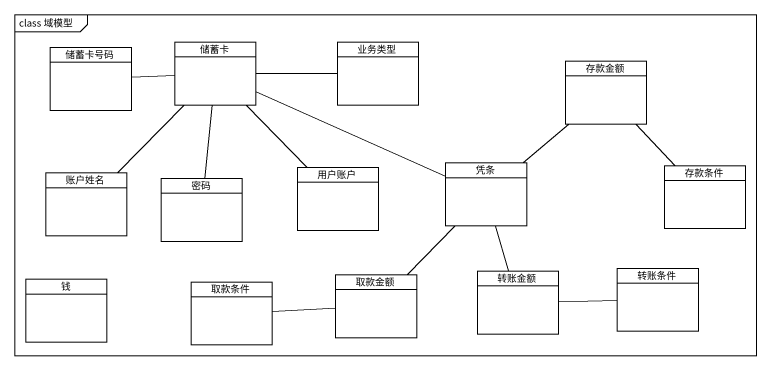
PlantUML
@startuml
mainframe class 域模型
hide circle
hide empty members
class 储蓄卡号码
class 储蓄卡
class 业务类型
class 存款金额
class 账户姓名
class 密码
class 用户账户
class 凭条
class 存款条件
class 转账金额
class 转账条件
class 钱
class 取款条件
class 取款金额
储蓄卡号码 -right- 储蓄卡
储蓄卡 -right- 业务类型
储蓄卡 -- 密码
储蓄卡 -- 用户账户
储蓄卡 -right- 凭条
存款金额 -- 存款条件
账户姓名 -up- 储蓄卡
凭条 -up- 存款金额
凭条 -- 转账金额
凭条 -- 取款金额
转账金额 -right- 转账条件
取款金额 -left- 取款条件
@enduml
